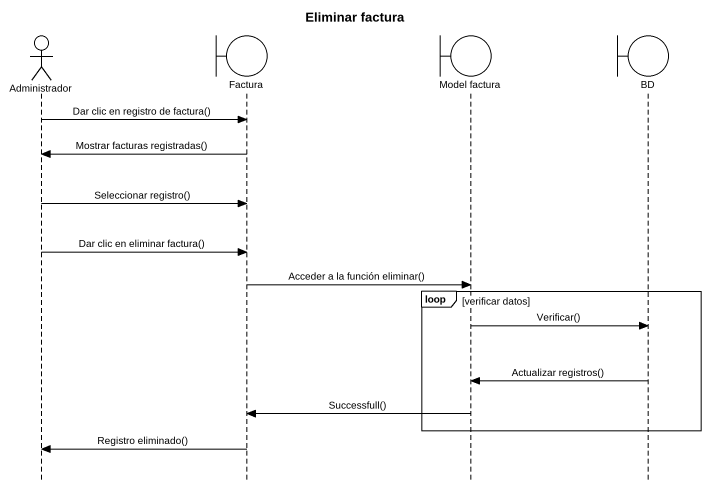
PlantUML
@startuml
title Eliminar factura
hide footbox
actor Administrador
boundary Factura
boundary "Model factura" as Model_factura
boundary BD

Administrador -> Factura : Dar clic en registro de factura()
Factura -> Administrador : Mostrar facturas registradas()
Administrador -> Factura : Seleccionar registro()
Administrador -> Factura : Dar clic en eliminar factura()
Factura -> Model_factura : Acceder a la función eliminar()
loop verificar datos
  Model_factura -> BD : Verificar()
  BD -> Model_factura : Actualizar registros()
  Model_factura -> Factura : Successfull()
end
Factura -> Administrador : Registro eliminado()
@enduml
